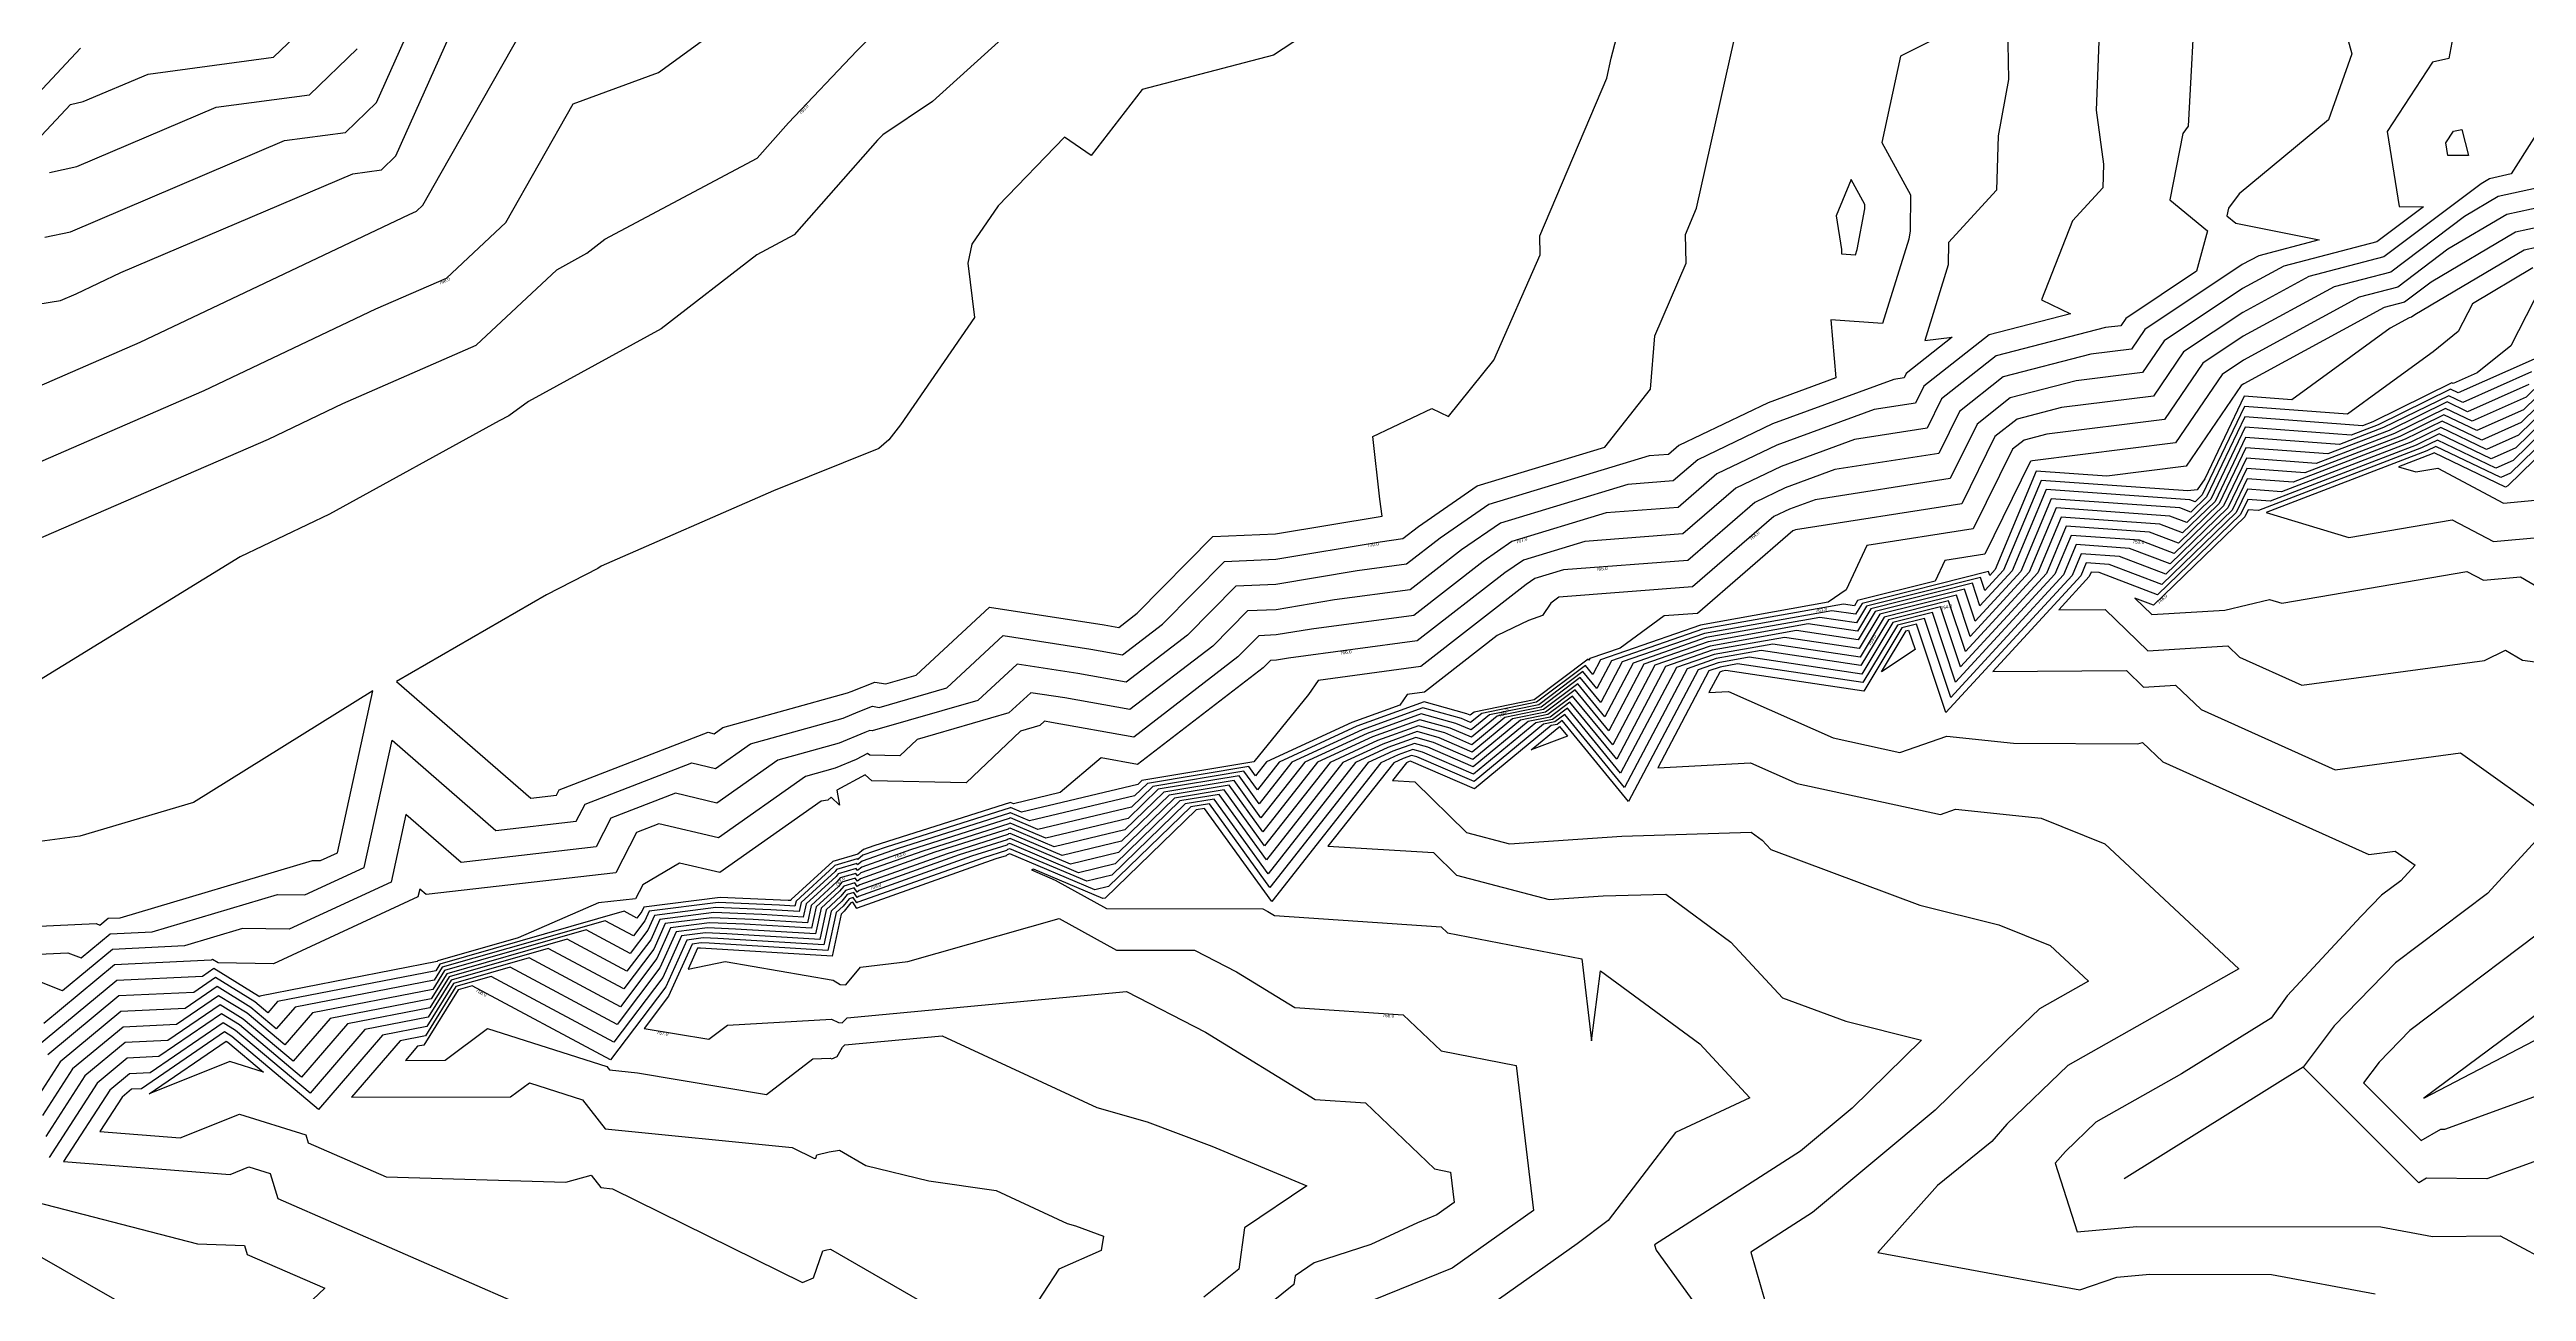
# Model space of a CAD drawing. Extents: x 1684434 to 1702565, y 997334 to 1000228.
# Drawn here: x 1700904.8 to 1701270.1, y 999385.8 to 999568.9 of the extents above; entities that cross this region are included whole.
import ezdxf

# ---------------------------------------------------------------- set-up
doc = ezdxf.new("R2010")
doc.units = 0
doc.layers.add('Default', color=7, linetype='Continuous')

msp = doc.modelspace()

# ---------------------------------------------------------------- linework, layer by layer
at = {"layer": 'Default'}
for points in [[(1700904.12, 999541.24), (1700907.93, 999542.03), (1700939.49, 999555.47), (1700948.46, 999556.67), (1700953.07, 999561.1), (1700962.12, 999581.42)], [(1701101.31, 999578.59), (1701085.34, 999568.05), (1701065.95, 999563.01), (1701058.47, 999553.28), (1701054.49, 999555.99), (1701044.74, 999545.86), (1701040.86, 999540.17), (1701040.27, 999537.38), (1701041.22, 999529.39), (1701030.33, 999513.54), (1701028.62, 999511.33), (1701027.11, 999510.07), (1701011.58, 999503.81), (1700986.18, 999492.73), (1700985.67, 999492.36), (1700978.12, 999488.5), (1700955.99, 999475.71), (1700975.82, 999458.49), (1700979.59, 999458.93), (1700980, 999459.73), (1701001.96, 999468.21), (1701002.83, 999468), (1701004.12, 999468.91), (1701022.5, 999474.01), (1701023.04, 999474.23), (1701026.54, 999475.62), (1701028.16, 999475.34), (1701032.62, 999476.62), (1701043.45, 999486.68), (1701060.36, 999484.06), (1701062.51, 999483.67), (1701065.25, 999485.78), (1701076.39, 999497.06), (1701085.65, 999497.46), (1701101.36, 999500.1), (1701101.04, 999502.6), (1701100, 999511.84), (1701108.68, 999515.98), (1701111.13, 999514.77), (1701117.84, 999523.1), (1701124.68, 999538.63), (1701124.62, 999541.41), (1701134.48, 999564.68), (1701135.15, 999567.64), (1701139.01, 999582.48)], [(1700897.91, 999505.69), (1700927.64, 999518.59), (1700952.97, 999530.64), (1700963.35, 999535.19), (1700972.12, 999543.4), (1700982.05, 999560.87), (1700994.65, 999565.53), (1701011.53, 999577.85)], [(1700899.74, 999530.8), (1700906.44, 999531.86), (1700908.73, 999532.86), (1700915.32, 999535.99), (1700949.55, 999550.57), (1700953.76, 999551.13), (1700955.92, 999553.2), (1700967.28, 999578.73)], [(1701240.96, 999580.61), (1701244.39, 999568.26), (1701240.92, 999558.52), (1701227.76, 999547.63), (1701226.16, 999545.51), (1701225.93, 999544.36), (1701227.24, 999543.3), (1701239.56, 999540.81), (1701230.65, 999538.49), (1701228.21, 999537.17), (1701213.86, 999527.6), (1701211.89, 999524.72), (1701205.87, 999523.96), (1701192.93, 999520.61), (1701186.49, 999515.53), (1701183.44, 999509.33), (1701168.11, 999506.94), (1701160.81, 999504.26), (1701156.31, 999502.11), (1701146.44, 999493.56), (1701128.11, 999492.15), (1701123.9, 999490.88), (1701122.62, 999490), (1701107.07, 999477.9), (1701091.92, 999475.87), (1701090.5, 999473.78), (1701082.44, 999463.84), (1701065.94, 999461.11), (1701065.34, 999460.53), (1701048.17, 999456.41), (1701046.55, 999457.1), (1701046.5, 999457.08), (1701046.48, 999457.06), (1701028.2, 999451.29), (1701024.79, 999450.08), (1701024.02, 999449.45), (1701023.95, 999449.55), (1701020.62, 999448.57), (1701020.5, 999448.43), (1701014.92, 999443.32), (1701014.76, 999442.59), (1701012.48, 999442.73), (1701003.42, 999443.11), (1700993.26, 999441.82), (1700992.62, 999440.41), (1700990.95, 999438.2), (1700986.78, 999440.43), (1700962.74, 999433.56), (1700961.56, 999431.66), (1700941.03, 999427.67), (1700938.27, 999424.47), (1700934.52, 999427.62), (1700929.53, 999430.71), (1700924.81, 999427.49), (1700915.36, 999427.04), (1700906.41, 999419.61), (1700903.29, 999414.8)], [(1701221.34, 999578.59), (1701220.24, 999557.58), (1701219.43, 999556.51), (1701217.51, 999546.71), (1701223.07, 999542.18), (1701221.45, 999536.21), (1701211.02, 999529.25), (1701210.28, 999528.17), (1701208.02, 999527.89), (1701191.9, 999523.72), (1701183.87, 999517.38), (1701181.74, 999513.05), (1701171.01, 999511.37), (1701160.19, 999507.4), (1701153.51, 999504.21), (1701145.72, 999497.46), (1701131.26, 999496.36), (1701122.2, 999493.61), (1701119.44, 999491.71), (1701106.54, 999481.68), (1701087.57, 999479.13), (1701085.76, 999478.83), (1701084.87, 999478.79), (1701083.79, 999477.7), (1701065.27, 999463.46), (1701059.9, 999464.42), (1701053.87, 999459.34), (1701046.97, 999457.68), (1701046.56, 999457.86), (1701046.55, 999457.85), (1701046.54, 999457.85), (1701026.4, 999451.48), (1701024.89, 999450.95), (1701024.03, 999450.25), (1701024.03, 999450.26), (1701020.35, 999449.18), (1701020.33, 999449.16), (1701014.18, 999443.53), (1701014.15, 999443.41), (1701013.77, 999443.43), (1701003.73, 999443.86), (1700992.46, 999442.42), (1700992.18, 999441.8), (1700991.44, 999440.82), (1700989.59, 999441.81), (1700962.4, 999434.03), (1700961.78, 999433.02), (1700938.44, 999428.49), (1700937.02, 999426.84), (1700935.09, 999428.46), (1700929.3, 999432.05), (1700926.09, 999429.85), (1700915.05, 999429.33), (1700904.58, 999420.65)], [(1700898.62, 999550.87), (1700907.93, 999560.81), (1700909.81, 999561.21), (1700919.35, 999565.27), (1700937.87, 999567.76), (1700947.38, 999576.89)], [(1700902.17, 999518.78), (1700918.19, 999525.72), (1700957.85, 999544.59), (1700958.95, 999545.07), (1700959.88, 999545.95), (1700962.6, 999550.72), (1700976.19, 999574.65)], [(1700902.51, 999496.45), (1700937.1, 999511.46), (1700948.1, 999516.69), (1700967.75, 999525.3), (1700979.62, 999536.41), (1700984.06, 999538.84), (1700986.74, 999540.92), (1701009.21, 999552.87), (1701013.82, 999558.1), (1701023.88, 999568.71), (1701031.05, 999575.9)], [(1701045.27, 999570.48), (1701035.03, 999561.21), (1701027.74, 999556.33), (1701027.21, 999555.8), (1701026.94, 999555.52), (1701014.62, 999541.55), (1701009.16, 999538.64), (1700995.02, 999527.7), (1700975.45, 999517), (1700972.54, 999514.86), (1700971.14, 999514.14), (1700946.14, 999500.36), (1700932.94, 999494.08), (1700901.42, 999474.72)], [(1701207.04, 999570.1), (1701206.64, 999559.95), (1701207.74, 999551.99), (1701207.65, 999548.51), (1701203.16, 999543.63), (1701198.61, 999531.98), (1701202.89, 999529.94), (1701190.87, 999526.83), (1701181.26, 999519.24), (1701180.04, 999516.76), (1701173.91, 999515.81), (1701159.56, 999510.54), (1701150.71, 999506.31), (1701145, 999501.37), (1701134.42, 999500.56), (1701120.5, 999496.34), (1701116.26, 999493.42), (1701106.01, 999485.45), (1701090.94, 999483.43), (1701085.74, 999482.56), (1701083.17, 999482.44), (1701080.08, 999479.32), (1701064.72, 999467.5), (1701052.62, 999469.67), (1701051.56, 999469.83), (1701050.88, 999469.2), (1701048.03, 999468.38), (1701040.02, 999460.75), (1701026.12, 999461.07), (1701025.14, 999461.96), (1701020.92, 999459.69), (1701021.32, 999457.48), (1701020.11, 999458.66), (1701019.63, 999458.21), (1701018.61, 999458.04), (1701003.69, 999447.52), (1700997.71, 999448.93), (1700992.31, 999445.72), (1700991.25, 999443.67), (1700985.8, 999443.04), (1700973.93, 999437.9), (1700962.07, 999434.51), (1700962, 999434.39), (1700935.86, 999429.32), (1700935.77, 999429.21), (1700935.65, 999429.31), (1700929.08, 999433.39), (1700927.37, 999432.22), (1700914.73, 999431.62), (1700902.76, 999421.69)], [(1701183.39, 999570.71), (1701177.79, 999567.9), (1701175.07, 999555.16), (1701179.27, 999547.45), (1701179.25, 999542.18), (1701179.02, 999540.91), (1701175.14, 999528.48), (1701167.53, 999529.01), (1701168.28, 999520.47), (1701158.3, 999516.81), (1701145.1, 999510.51), (1701143.57, 999509.18), (1701140.73, 999508.97), (1701117.09, 999501.81), (1701109.9, 999496.85), (1701104.96, 999493), (1701097.68, 999492.02), (1701085.7, 999490.01), (1701079.78, 999489.75), (1701072.67, 999482.55), (1701063.62, 999475.59), (1701056.49, 999476.86), (1701047.51, 999478.25), (1701041.75, 999472.91), (1701026.16, 999468.42), (1701025.82, 999468.48), (1701025.09, 999468.19), (1701021.28, 999466.6), (1701012.24, 999464.09), (1701003.26, 999457.76), (1700997.13, 999459.21), (1700987.6, 999455.53), (1700985.42, 999451.3), (1700965.53, 999449.01), (1700957.39, 999456.08), (1700955.2, 999446.1), (1700940.15, 999439.16), (1700933.3, 999439.26), (1700924.72, 999436.71), (1700914.11, 999436.2), (1700906.74, 999430.1), (1700903.38, 999431.4)], [(1701259.28, 999570.73), (1701258.66, 999567.56), (1701256.28, 999567.05), (1701249.59, 999556.82), (1701251.35, 999545.73), (1701254.95, 999545.71), (1701248.06, 999540.53), (1701234.35, 999536.97), (1701228.26, 999533.65), (1701216.7, 999525.95), (1701213.51, 999521.26), (1701203.72, 999520.03), (1701193.96, 999517.51), (1701189.1, 999513.67), (1701185.13, 999505.62), (1701165.21, 999502.51), (1701161.44, 999501.12), (1701159.12, 999500.02), (1701147.15, 999489.65), (1701127.44, 999488.14), (1701126.22, 999487.26), (1701125.03, 999485.45), (1701122.92, 999484.7), (1701118.32, 999482.47), (1701107.6, 999474.13), (1701105.07, 999473.79), (1701103.99, 999472.2), (1701096.88, 999469.63), (1701084.31, 999463.83), (1701082.7, 999461.78), (1701081.71, 999463.16), (1701066.74, 999460.67), (1701064.86, 999458.85), (1701049.37, 999455.14), (1701046.54, 999456.34), (1701046.46, 999456.31), (1701046.41, 999456.28), (1701030, 999451.09), (1701024.69, 999449.21), (1701024, 999448.65), (1701023.88, 999448.84), (1701020.88, 999447.96), (1701020.67, 999447.69), (1701015.66, 999443.11), (1701015.37, 999441.77), (1701011.18, 999442.02), (1701003.11, 999442.36), (1700994.05, 999441.21), (1700993.06, 999439.02), (1700990.47, 999435.59), (1700983.98, 999439.06), (1700963.07, 999433.08), (1700961.34, 999430.29), (1700943.61, 999426.85), (1700939.52, 999422.1), (1700933.96, 999426.77), (1700929.75, 999429.37), (1700923.53, 999425.12), (1700915.67, 999424.74), (1700908.23, 999418.57), (1700903.78, 999411.7)], [(1701193.61, 999572.45), (1701193.71, 999564.49), (1701192.2, 999556.18), (1701191.97, 999548.15), (1701184.88, 999540.44), (1701184.82, 999537.14), (1701181.4, 999526), (1701185.44, 999526.46), (1701178.65, 999521.1), (1701178.34, 999520.48), (1701176.81, 999520.24), (1701158.93, 999513.68), (1701147.9, 999508.41), (1701144.28, 999505.28), (1701137.57, 999504.76), (1701118.79, 999499.07), (1701113.08, 999495.13), (1701105.49, 999489.23), (1701094.31, 999487.73), (1701085.72, 999486.28), (1701081.48, 999486.1), (1701076.38, 999480.93), (1701064.17, 999471.55), (1701054.55, 999473.27), (1701049.53, 999474.04), (1701046.32, 999471.06), (1701032.76, 999467.15), (1701030.21, 999464.72), (1701025.79, 999464.82), (1701025.48, 999465.1), (1701023.79, 999464.19), (1701020.67, 999462.9), (1701016.31, 999461.69), (1701003.47, 999452.64), (1700994.71, 999454.71), (1700991.4, 999453.43), (1700988.33, 999447.48), (1700960.38, 999444.27), (1700959.42, 999445.1), (1700959.16, 999443.93), (1700937.84, 999434.09), (1700929.68, 999434.21), (1700928.85, 999434.73), (1700928.65, 999434.59), (1700914.42, 999433.91), (1700903.99, 999425.26)], [(1701147.73, 999545.49), (1701153.34, 999570.54)], [(1700896.06, 999554.87), (1700909.39, 999569.1)], [(1700904.82, 999550.77), (1700908.87, 999551.62), (1700929.42, 999560.37), (1700943.16, 999562.21), (1700950.22, 999568.99)], [(1701274.57, 999561.07), (1701267.89, 999550.54), (1701264.68, 999549.84), (1701263.44, 999549.11), (1701249.09, 999538.31), (1701238.04, 999535.44), (1701228.31, 999530.13), (1701219.55, 999524.29), (1701215.12, 999517.8), (1701201.56, 999516.1), (1701194.99, 999514.4), (1701191.71, 999511.81), (1701186.83, 999501.9), (1701162.31, 999498.07), (1701162.07, 999497.99), (1701161.92, 999497.92), (1701147.87, 999485.74), (1701142.94, 999485.37), (1701136.44, 999480.63), (1701131.99, 999479.09), (1701131.85, 999478.83), (1701131.72, 999478.99), (1701123.8, 999473), (1701114.91, 999471.2), (1701114.34, 999470.73), (1701113.87, 999470.93), (1701107.54, 999472.68), (1701097.64, 999469.11), (1701086.19, 999463.82), (1701082.96, 999459.72), (1701080.98, 999462.47), (1701067.54, 999460.24), (1701064.38, 999457.18), (1701050.57, 999453.87), (1701046.53, 999455.58), (1701046.41, 999455.54), (1701046.35, 999455.49), (1701031.8, 999450.9), (1701024.6, 999448.34), (1701023.99, 999447.85), (1701023.81, 999448.12), (1701021.15, 999447.35), (1701020.84, 999446.96), (1701016.4, 999442.89), (1701015.98, 999440.95), (1701009.89, 999441.32), (1701002.8, 999441.62), (1700994.85, 999440.6), (1700993.5, 999437.63), (1700989.98, 999432.98), (1700981.18, 999437.69), (1700963.4, 999432.6), (1700961.12, 999428.92), (1700946.19, 999426.02), (1700940.76, 999419.73), (1700933.4, 999425.92), (1700929.98, 999428.04), (1700922.25, 999422.75), (1700915.99, 999422.45), (1700910.05, 999417.53), (1700904.27, 999408.6)], [(1701261.59, 999553.26), (1701258.55, 999553.27), (1701258.25, 999555.12), (1701259.37, 999556.83), (1701260.6, 999557.09), (1701261.59, 999553.26)], [(1701278.82, 999550), (1701265.95, 999547.21), (1701260.99, 999544.27), (1701250.11, 999536.08), (1701241.74, 999533.91), (1701228.35, 999526.62), (1701222.39, 999522.64), (1701216.73, 999514.34), (1701199.41, 999512.17), (1701196.02, 999511.29), (1701194.33, 999509.96), (1701188.53, 999498.19), (1701172.84, 999495.74), (1701169.81, 999489.2), (1701167.12, 999487.39), (1701148.3, 999484.03), (1701133.58, 999478.92), (1701132.44, 999476.75), (1701131.34, 999478.08), (1701124.13, 999472.64), (1701116.05, 999471), (1701114.4, 999469.64), (1701113.05, 999470.23), (1701107.34, 999471.8), (1701098.4, 999468.58), (1701088.06, 999463.81), (1701083.23, 999457.66), (1701080.25, 999461.79), (1701068.34, 999459.81), (1701063.9, 999455.5), (1701051.78, 999452.6), (1701046.51, 999454.83), (1701046.36, 999454.77), (1701046.28, 999454.71), (1701033.6, 999450.7), (1701024.5, 999447.48), (1701023.98, 999447.05), (1701023.73, 999447.41), (1701021.42, 999446.74), (1701021.01, 999446.23), (1701017.14, 999442.68), (1701016.59, 999440.13), (1701008.59, 999440.61), (1701002.49, 999440.87), (1700995.64, 999440), (1700993.94, 999436.24), (1700989.5, 999430.37), (1700978.37, 999436.31), (1700963.74, 999432.13), (1700960.9, 999427.56), (1700948.77, 999425.2), (1700942.01, 999417.35), (1700932.83, 999425.07), (1700930.2, 999426.7), (1700920.97, 999420.38), (1700916.3, 999420.16), (1700911.87, 999416.49), (1700904.76, 999405.5)], [(1701170.53, 999549.74), (1701168.3, 999544.38), (1701169.09, 999539.41), (1701169.1, 999538.78), (1701171.18, 999538.63), (1701171.42, 999539.42), (1701172.54, 999545.42), (1701172.54, 999546.04), (1701170.53, 999549.74)], [(1700889.35, 999434.85), (1700907.53, 999435.69), (1700909.5, 999434.94), (1700913.79, 999438.5), (1700919.98, 999438.79), (1700938.46, 999444.28), (1700942.46, 999444.22), (1700951.24, 999448.27), (1700955.35, 999467.06), (1700970.67, 999453.75), (1700982.5, 999455.11), (1700983.8, 999457.63), (1700999.54, 999463.71), (1701003.05, 999462.88), (1701008.18, 999466.5), (1701021.89, 999470.3), (1701024.06, 999471.21), (1701026.18, 999472.05), (1701027.16, 999471.88), (1701037.18, 999474.77), (1701045.48, 999482.46), (1701058.42, 999480.46), (1701063.06, 999479.63), (1701068.96, 999484.16), (1701078.09, 999493.4), (1701085.67, 999493.74), (1701101.05, 999496.32), (1701104.43, 999496.77), (1701106.73, 999498.56), (1701115.39, 999504.54), (1701134.21, 999510.24), (1701140.93, 999518.8), (1701141.56, 999526.66), (1701146.18, 999537.4), (1701146.08, 999541.61), (1701147.73, 999545.49)], [(1701281.77, 999547.73), (1701267.23, 999544.58), (1701258.54, 999539.43), (1701251.14, 999533.86), (1701245.43, 999532.38), (1701228.4, 999523.1), (1701225.23, 999520.99), (1701218.34, 999510.89), (1701197.26, 999508.24), (1701197.05, 999508.19), (1701196.94, 999508.1), (1701190.23, 999494.47), (1701184.35, 999493.55), (1701182.93, 999490.5), (1701171.48, 999487.63), (1701171.03, 999486.88), (1701169.41, 999487.12), (1701148.59, 999483.41), (1701135.18, 999478.75), (1701133.02, 999474.67), (1701130.96, 999477.18), (1701124.47, 999472.28), (1701117.19, 999470.8), (1701114.47, 999468.55), (1701112.23, 999469.53), (1701107.13, 999470.93), (1701099.16, 999468.05), (1701089.94, 999463.8), (1701083.49, 999455.6), (1701079.52, 999461.1), (1701069.14, 999459.38), (1701063.42, 999453.83), (1701052.98, 999451.32), (1701046.5, 999454.07), (1701046.31, 999454), (1701046.21, 999453.92), (1701035.4, 999450.51), (1701024.41, 999446.61), (1701023.97, 999446.25), (1701023.66, 999446.7), (1701021.68, 999446.12), (1701021.18, 999445.49), (1701017.88, 999442.47), (1701017.2, 999439.31), (1701007.3, 999439.91), (1701002.17, 999440.12), (1700996.43, 999439.39), (1700994.38, 999434.85), (1700989.01, 999427.75), (1700975.57, 999434.94), (1700964.07, 999431.65), (1700960.69, 999426.19), (1700951.35, 999424.38), (1700943.26, 999414.98), (1700932.27, 999424.22), (1700930.43, 999425.36), (1700919.69, 999418.01), (1700916.61, 999417.87), (1700913.7, 999415.45), (1700906.87, 999404.9), (1700931.45, 999403.02), (1700934.23, 999404.13), (1700937.35, 999403.16), (1700938.49, 999399.44), (1700974.48, 999383.74)], [(1701279.41, 999544.31), (1701268.5, 999541.94), (1701256.09, 999534.59), (1701252.16, 999531.63), (1701249.13, 999530.85), (1701228.44, 999519.58), (1701228.07, 999519.33), (1701219.96, 999507.43), (1701208.25, 999505.96), (1701197.8, 999506.72), (1701191.75, 999492.21), (1701190.96, 999491.34), (1701190.78, 999491.9), (1701172.13, 999487.22), (1701171.17, 999485.62), (1701167.67, 999486.14), (1701148.88, 999482.79), (1701136.78, 999478.59), (1701133.61, 999472.59), (1701130.58, 999476.27), (1701124.8, 999471.91), (1701118.33, 999470.6), (1701114.53, 999467.47), (1701111.41, 999468.82), (1701106.93, 999470.06), (1701099.92, 999467.53), (1701091.81, 999463.79), (1701083.75, 999453.54), (1701078.79, 999460.41), (1701069.94, 999458.95), (1701062.94, 999452.15), (1701054.18, 999450.05), (1701046.49, 999453.31), (1701046.27, 999453.24), (1701046.15, 999453.14), (1701037.2, 999450.31), (1701024.31, 999445.74), (1701023.95, 999445.45), (1701023.58, 999445.99), (1701021.95, 999445.51), (1701021.35, 999444.76), (1701018.61, 999442.26), (1701017.8, 999438.49), (1701006, 999439.2), (1701001.86, 999439.38), (1700997.23, 999438.78), (1700994.82, 999433.46), (1700988.53, 999425.14), (1700972.77, 999433.57), (1700964.4, 999431.17), (1700960.47, 999424.82), (1700953.93, 999423.56), (1700944.51, 999412.61), (1700931.71, 999423.37), (1700930.65, 999424.02), (1700918.41, 999415.65), (1700916.93, 999415.57), (1700915.52, 999414.41), (1700912.22, 999409.32), (1700924.09, 999408.41), (1700932.83, 999411.89), (1700942.63, 999408.85), (1700942.99, 999407.66), (1700954.45, 999402.66), (1700980.95, 999401.88), (1700984.71, 999402.91), (1700986.14, 999401.08), (1700987.87, 999400.91), (1701015.86, 999387.09), (1701017.5, 999387.77), (1701018.85, 999391.76), (1701019.47, 999391.91), (1701020, 999392), (1701034.4, 999383.66)], [(1701277.05, 999540.89), (1701269.77, 999539.31), (1701253.64, 999529.76), (1701253.18, 999529.41), (1701252.83, 999529.32), (1701250.01, 999527.78), (1701235.54, 999517.25), (1701228.5, 999517.79), (1701222.67, 999505.59), (1701221.57, 999503.97), (1701220.19, 999503.8), (1701198.54, 999505.36), (1701193.01, 999492.11), (1701190.24, 999489.1), (1701189.6, 999491.04), (1701172.78, 999486.82), (1701171.3, 999484.36), (1701165.93, 999485.16), (1701149.17, 999482.17), (1701138.37, 999478.42), (1701134.19, 999470.5), (1701130.2, 999475.37), (1701125.14, 999471.55), (1701119.47, 999470.4), (1701114.6, 999466.38), (1701110.58, 999468.12), (1701106.72, 999469.18), (1701100.68, 999467), (1701093.69, 999463.78), (1701084.02, 999451.48), (1701078.07, 999459.73), (1701070.73, 999458.51), (1701062.46, 999450.47), (1701055.38, 999448.78), (1701046.48, 999452.55), (1701046.22, 999452.47), (1701046.08, 999452.35), (1701039, 999450.12), (1701024.21, 999444.87), (1701023.94, 999444.65), (1701023.51, 999445.28), (1701022.22, 999444.9), (1701021.52, 999444.03), (1701019.35, 999442.04), (1701018.41, 999437.67), (1701004.71, 999438.5), (1701001.55, 999438.63), (1700998.02, 999438.18), (1700995.26, 999432.07), (1700988.04, 999422.53), (1700969.96, 999432.19), (1700964.74, 999430.7), (1700960.25, 999423.46), (1700956.52, 999422.73), (1700949.34, 999414.4), (1700972.83, 999414.43), (1700975.61, 999416.52), (1700983.43, 999414.02), (1700986.77, 999409.75), (1701014.37, 999406.96), (1701017.66, 999405.34), (1701017.85, 999405.42), (1701018.01, 999405.89), (1701019.79, 999406.32), (1701021.32, 999406.57), (1701025.21, 999404.31), (1701034.49, 999402.06), (1701044.42, 999400.64), (1701054.91, 999395.79), (1701056.15, 999395.44), (1701060.25, 999393.89), (1701059.93, 999391.77), (1701053.68, 999389.03), (1701046.75, 999378.41)], [(1701271.05, 999536.68), (1701262.14, 999531.41), (1701260.06, 999527.31), (1701256.37, 999524.33), (1701248.98, 999518.94), (1701243.71, 999515.1), (1701228.55, 999516.27), (1701222.32, 999503.23), (1701221.25, 999502.19), (1701220.49, 999502.48), (1701199.28, 999504.01), (1701194.28, 999492.02), (1701189.53, 999486.85), (1701188.42, 999490.18), (1701173.43, 999486.42), (1701171.44, 999483.1), (1701164.2, 999484.18), (1701149.46, 999481.55), (1701139.97, 999478.25), (1701134.78, 999468.42), (1701129.82, 999474.47), (1701125.47, 999471.18), (1701120.6, 999470.2), (1701114.66, 999465.29), (1701109.76, 999467.41), (1701106.52, 999468.31), (1701101.44, 999466.48), (1701095.56, 999463.77), (1701084.28, 999449.42), (1701077.34, 999459.04), (1701071.53, 999458.08), (1701061.97, 999448.8), (1701056.59, 999447.51), (1701046.47, 999451.8), (1701046.17, 999451.7), (1701046.02, 999451.57), (1701040.8, 999449.92), (1701024.12, 999444.01), (1701023.93, 999443.85), (1701023.44, 999444.57), (1701022.48, 999444.29), (1701021.69, 999443.29), (1701020.09, 999441.83), (1701019.02, 999436.85), (1701003.41, 999437.79), (1701001.24, 999437.88), (1700998.82, 999437.57), (1700995.7, 999430.69), (1700987.56, 999419.92), (1700967.16, 999430.82), (1700965.07, 999430.22), (1700960.03, 999422.09), (1700959.1, 999421.91), (1700957.3, 999419.83), (1700963.17, 999419.84), (1700969.42, 999424.55), (1700987.02, 999418.92), (1700987.41, 999418.42), (1700991.54, 999418), (1701010.55, 999414.82), (1701017.38, 999420.04), (1701019.94, 999420.18), (1701020.18, 999420.07), (1701021, 999420.4), (1701021.79, 999421.76), (1701022.14, 999422.1), (1701036.45, 999423.45), (1701059.27, 999412.88), (1701066.72, 999410.79), (1701076.23, 999407.2), (1701090.24, 999401.34), (1701081.07, 999395.13), (1701080.2, 999389.05), (1701075.05, 999384.9)], [(1701272.32, 999534.05), (1701267.83, 999525.22), (1701262.86, 999521.21), (1701259.33, 999519.64), (1701259.14, 999519.73), (1701247.46, 999513.99), (1701245.96, 999513.41), (1701228.6, 999514.74), (1701222.95, 999502.91), (1701220.63, 999500.67), (1701219.01, 999501.29), (1701200.02, 999502.66), (1701195.54, 999491.92), (1701188.81, 999484.6), (1701187.25, 999489.31), (1701174.08, 999486.01), (1701171.58, 999481.84), (1701162.46, 999483.2), (1701149.76, 999480.93), (1701141.57, 999478.09), (1701135.36, 999466.34), (1701129.44, 999473.56), (1701125.81, 999470.82), (1701121.74, 999469.99), (1701114.73, 999464.2), (1701108.94, 999466.71), (1701106.31, 999467.44), (1701102.2, 999465.95), (1701097.44, 999463.75), (1701084.54, 999447.36), (1701076.61, 999458.36), (1701072.33, 999457.65), (1701061.49, 999447.12), (1701057.79, 999446.24), (1701046.46, 999451.04), (1701046.12, 999450.93), (1701045.95, 999450.79), (1701042.59, 999449.72), (1701024.02, 999443.14), (1701023.91, 999443.05), (1701023.36, 999443.85), (1701022.75, 999443.67), (1701021.86, 999442.56), (1701020.83, 999441.62), (1701019.63, 999436.03), (1701002.12, 999437.09), (1701000.93, 999437.14), (1700999.61, 999436.97), (1700996.13, 999429.3), (1700992.54, 999424.54), (1701002.08, 999422.95), (1701004.81, 999425.04), (1701020.13, 999425.9), (1701021.16, 999425.44), (1701021.71, 999425.36), (1701022.48, 999426.1), (1701063.64, 999429.97), (1701075.3, 999424), (1701091.46, 999414.06), (1701098.88, 999413.55), (1701109.09, 999403.82), (1701111.42, 999403.36), (1701111.97, 999398.86), (1701109.44, 999397.06), (1701106.55, 999395.89), (1701099.67, 999392.67), (1701091.34, 999389.97), (1701088.52, 999388.06), (1701088.33, 999386.77), (1701075.47, 999376.4)], [(1701271.25, 999523.25), (1701260.03, 999518.25), (1701258.9, 999518.79), (1701248.26, 999513.56), (1701244.25, 999512.02), (1701228.65, 999513.22), (1701223.57, 999502.58), (1701220.02, 999499.14), (1701217.52, 999500.09), (1701200.75, 999501.3), (1701196.8, 999491.83), (1701188.09, 999482.35), (1701186.07, 999488.45), (1701174.74, 999485.61), (1701171.71, 999480.58), (1701160.72, 999482.21), (1701150.05, 999480.31), (1701143.16, 999477.92), (1701135.95, 999464.26), (1701129.06, 999472.66), (1701126.14, 999470.46), (1701122.88, 999469.79), (1701114.79, 999463.11), (1701108.12, 999466.01), (1701106.11, 999466.56), (1701102.96, 999465.43), (1701099.31, 999463.74), (1701084.81, 999445.31), (1701075.88, 999457.67), (1701073.13, 999457.22), (1701061.01, 999445.45), (1701058.99, 999444.97), (1701046.44, 999450.28), (1701046.08, 999450.16), (1701045.89, 999450), (1701044.39, 999449.53), (1701023.92, 999442.27), (1701023.9, 999442.25), (1701023.29, 999443.14), (1701023.02, 999443.06), (1701022.03, 999441.83), (1701021.57, 999441.41), (1701020.24, 999435.21), (1701000.82, 999436.38), (1701000.62, 999436.39), (1701000.4, 999436.36), (1700999.01, 999433.29), (1701004.48, 999434.4), (1701020.4, 999431.68), (1701021.45, 999431.04), (1701022.26, 999430.97), (1701024.45, 999433.56), (1701031.41, 999434.42), (1701053.75, 999440.75), (1701062.18, 999436.09), (1701073.7, 999436.07), (1701079.9, 999432.89), (1701088.48, 999427.61), (1701104.47, 999426.53), (1701110.04, 999421.22), (1701121.11, 999419.07), (1701123.68, 999397.7), (1701111.7, 999389.18), (1701097.96, 999383.62)], [(1701270.86, 999521.38), (1701260.73, 999516.86), (1701258.66, 999517.85), (1701249.06, 999513.14), (1701242.55, 999510.64), (1701228.7, 999511.7), (1701224.2, 999502.26), (1701219.41, 999497.62), (1701216.03, 999498.9), (1701201.49, 999499.95), (1701198.07, 999491.73), (1701187.37, 999480.1), (1701184.89, 999487.59), (1701175.39, 999485.21), (1701171.85, 999479.31), (1701158.99, 999481.23), (1701150.34, 999479.69), (1701144.76, 999477.75), (1701136.53, 999462.18), (1701128.68, 999471.75), (1701126.48, 999470.09), (1701124.02, 999469.59), (1701114.85, 999462.03), (1701107.3, 999465.3), (1701105.9, 999465.69), (1701103.72, 999464.9), (1701101.19, 999463.73), (1701085.07, 999443.25), (1701075.15, 999456.99), (1701073.93, 999456.79), (1701060.53, 999443.77), (1701060.19, 999443.69), (1701049.95, 999448.03), (1701049.65, 999447.93), (1701053.13, 999446.41), (1701060.73, 999442.21), (1701083.77, 999442.16), (1701084.49, 999441.79), (1701085.5, 999441.17), (1701110.05, 999439.51), (1701110.98, 999438.63), (1701130.79, 999434.79), (1701132.25, 999422.73), (1701133.58, 999433.03), (1701148.21, 999422.25), (1701155.57, 999414.32), (1701144.63, 999409.17), (1701134.68, 999396.2), (1701130.11, 999392.79), (1701113.97, 999381.3)], [(1701270.47, 999519.51), (1701261.42, 999515.47), (1701258.42, 999516.92), (1701249.86, 999512.71), (1701240.84, 999509.25), (1701228.76, 999510.17), (1701224.82, 999501.94), (1701218.79, 999496.09), (1701214.54, 999497.71), (1701202.23, 999498.6), (1701199.33, 999491.64), (1701186.66, 999477.85), (1701183.72, 999486.73), (1701176.04, 999484.8), (1701171.98, 999478.05), (1701157.25, 999480.25), (1701150.63, 999479.07), (1701146.36, 999477.59), (1701137.12, 999460.09), (1701128.3, 999470.85), (1701126.81, 999469.73), (1701125.16, 999469.39), (1701114.92, 999460.94), (1701106.48, 999464.6), (1701105.7, 999464.81), (1701104.48, 999464.37), (1701103.06, 999463.72), (1701093.37, 999451.4), (1701108.95, 999450.47), (1701112.33, 999447.15), (1701125.98, 999443.53), (1701133.98, 999444.08), (1701143.19, 999444.35), (1701152.8, 999437.27), (1701160.42, 999429.07), (1701169.73, 999425.59), (1701180.92, 999422.79), (1701170.68, 999412.8), (1701163.04, 999406.42), (1701141.53, 999392.63), (1701141.76, 999391.83), (1701157.69, 999369.83)], [(1701274.65, 999522.09), (1701270.09, 999517.64), (1701262.12, 999514.09), (1701258.18, 999515.98), (1701250.66, 999512.28), (1701239.13, 999507.86), (1701228.81, 999508.65), (1701225.45, 999501.61), (1701218.18, 999494.57), (1701213.06, 999496.52), (1701202.97, 999497.24), (1701200.59, 999491.54), (1701185.94, 999475.61), (1701182.54, 999485.87), (1701176.69, 999484.4), (1701172.12, 999476.79), (1701155.51, 999479.27), (1701150.92, 999478.45), (1701147.96, 999477.42), (1701137.7, 999458.01), (1701127.91, 999469.94), (1701127.15, 999469.36), (1701126.29, 999469.19), (1701114.98, 999459.85), (1701105.66, 999463.9), (1701105.49, 999463.94), (1701105.24, 999463.85), (1701104.94, 999463.71), (1701102.89, 999461.11), (1701106.18, 999460.92), (1701113.78, 999453.45), (1701120.12, 999451.76), (1701136.7, 999452.91), (1701155.79, 999453.48), (1701157.39, 999452.3), (1701158.66, 999450.93), (1701180.68, 999442.71), (1701192.3, 999439.8), (1701199.88, 999436.77), (1701205.52, 999431.49), (1701198.31, 999427.43), (1701193.56, 999422.85), (1701182.92, 999412.48), (1701164.85, 999397.39), (1701155.75, 999391.55), (1701159.44, 999378.77)], [(1701275.56, 999521.48), (1701269.7, 999515.76), (1701262.82, 999512.7), (1701257.95, 999515.04), (1701251.45, 999511.85), (1701237.43, 999506.47), (1701228.86, 999507.13), (1701226.07, 999501.29), (1701217.56, 999493.04), (1701211.57, 999495.32), (1701203.71, 999495.89), (1701201.85, 999491.45), (1701185.22, 999473.36), (1701181.37, 999485.01), (1701177.34, 999484), (1701172.26, 999475.53), (1701153.78, 999478.29), (1701151.21, 999477.83), (1701149.55, 999477.25), (1701142, 999462.96), (1701155.7, 999463.72), (1701162.57, 999460.67), (1701183.71, 999456.11), (1701185.92, 999456.87), (1701198.53, 999455.55), (1701207.95, 999451.78), (1701227.72, 999433.31), (1701202.47, 999419.08), (1701193.48, 999410.42), (1701191.26, 999407.89), (1701183.27, 999401.36), (1701174.45, 999391.49), (1701204.26, 999386), (1701209.69, 999387.86), (1701214.56, 999388.28), (1701232.54, 999388.26), (1701247.83, 999385.38)], [(1701276.47, 999520.87), (1701269.32, 999513.89), (1701263.52, 999511.31), (1701257.71, 999514.11), (1701252.25, 999511.43), (1701235.72, 999505.08), (1701228.91, 999505.6), (1701226.7, 999500.96), (1701216.95, 999491.52), (1701210.08, 999494.13), (1701204.45, 999494.54), (1701203.12, 999491.35), (1701184.5, 999471.11), (1701180.19, 999484.14), (1701178, 999483.59), (1701172.39, 999474.27), (1701152.04, 999477.3), (1701151.5, 999477.21), (1701151.15, 999477.09), (1701149.56, 999474.08), (1701152.45, 999474.23), (1701167.9, 999467.37), (1701177.71, 999465.25), (1701184.65, 999467.63), (1701194.47, 999466.6), (1701212.83, 999466.51), (1701213.5, 999466.7), (1701216.49, 999463.85), (1701246.87, 999450.17), (1701250.75, 999450.7), (1701253.69, 999448.61), (1701251.59, 999446.33), (1701248.74, 999444.18), (1701245.73, 999441.08), (1701234.84, 999429.35), (1701232.45, 999426.07), (1701219.25, 999417.84), (1701206.62, 999410.72), (1701202.13, 999406.4), (1701200.6, 999404.65), (1701203.85, 999394.56), (1701212.67, 999395.32), (1701248.63, 999395.29), (1701256.27, 999393.85), (1701266.25, 999393.96), (1701293.21, 999379.5)], [(1701277.37, 999520.25), (1701268.93, 999512.02), (1701264.22, 999509.92), (1701257.47, 999513.17), (1701253.05, 999511), (1701234.01, 999503.69), (1701228.97, 999504.08), (1701227.32, 999500.64), (1701216.33, 999490), (1701208.59, 999492.94), (1701205.18, 999493.19), (1701204.38, 999491.26), (1701191.43, 999477.17), (1701211.15, 999477.31), (1701213.65, 999474.88), (1701218.37, 999475.17), (1701222.15, 999471.56), (1701241.93, 999462.66), (1701260.38, 999465.17), (1701274.31, 999455.23), (1701264.37, 999444.42), (1701250.82, 999434.2), (1701241.78, 999424.93), (1701237.18, 999418.84)], [(1701278.28, 999519.64), (1701268.54, 999510.15), (1701264.92, 999508.54), (1701257.23, 999512.24), (1701253.85, 999510.57), (1701232.3, 999502.3), (1701229.02, 999502.56), (1701227.95, 999500.32), (1701215.72, 999488.47), (1701207.11, 999491.75), (1701205.92, 999491.83), (1701205.64, 999491.16), (1701201.14, 999486.27), (1701207.99, 999486.31), (1701214.26, 999480.22), (1701226.06, 999480.96), (1701227.81, 999479.28), (1701237, 999475.15), (1701263.93, 999478.81), (1701267.03, 999480.32), (1701269.52, 999478.85), (1701271.4, 999478.61)], [(1701279.18, 999519.03), (1701268.16, 999508.28), (1701265.62, 999507.15), (1701256.99, 999511.3), (1701254.64, 999510.15), (1701230.6, 999500.91), (1701229.07, 999501.03), (1701228.58, 999499.99), (1701215.1, 999486.95), (1701212.38, 999487.98), (1701214.86, 999485.57), (1701225.63, 999486.24), (1701232.24, 999487.8), (1701234.03, 999487.26), (1701261.35, 999491.92), (1701263.78, 999490.64), (1701269.22, 999491.14), (1701275.52, 999487.44)], [(1701280.09, 999518.42), (1701267.77, 999506.41), (1701266.32, 999505.76), (1701256.75, 999510.36), (1701255.44, 999509.72), (1701231.71, 999500.61), (1701243.92, 999496.93), (1701259.19, 999499.53), (1701265.27, 999496.33), (1701278.86, 999497.59)], [(1701280.99, 999517.81), (1701267.38, 999504.54), (1701267.02, 999504.37), (1701256.52, 999509.43), (1701256.24, 999509.29), (1701251.24, 999507.37), (1701253.81, 999506.6), (1701257.03, 999507.15), (1701266.76, 999502.02), (1701277.61, 999503.02)], [(1701179.96, 999480.41), (1701175.01, 999477.14), (1701178.65, 999483.19), (1701179.01, 999483.28), (1701179.96, 999480.41)], [(1700884.41, 999438.72), (1700911.69, 999439.99), (1700912.25, 999439.77), (1700913.48, 999440.79), (1700915.25, 999440.87), (1700943.63, 999449.3), (1700944.77, 999449.28), (1700947.28, 999450.44), (1700952.5, 999474.33)], [(1700952.5, 999474.33), (1700926.08, 999457.85), (1700909.31, 999452.87), (1700892.3, 999450.65)], [(1701128.68, 999467.64), (1701123.33, 999465.6), (1701127.43, 999468.99), (1701127.49, 999469), (1701127.53, 999469.04), (1701128.68, 999467.64)], [(1701277.14, 999442.51), (1701252.9, 999424.22), (1701248.38, 999419.58), (1701246.08, 999416.54), (1701254.61, 999408.01), (1701257.51, 999409.68), (1701258.07, 999409.68), (1701279.84, 999417.58)], [(1701287.05, 999438.03), (1701254.99, 999414.24), (1701279.4, 999426.97)], [(1700931.42, 999419.65), (1700919.52, 999414.91), (1700930.88, 999422.68), (1700931.14, 999422.52), (1700936.39, 999418.11), (1700931.42, 999419.65)], [(1701330.4, 999380.58), (1701314.61, 999388.44), (1701309.32, 999390.63), (1701299.82, 999391.02), (1701279.1, 999402.49), (1701273.25, 999402.42), (1701273.5, 999405.72), (1701264.29, 999402.38), (1701255.4, 999402.46), (1701254.24, 999401.79), (1701237.18, 999418.84), (1701210.78, 999402.37)], [(1700900.06, 999399.66), (1700926.63, 999392.77), (1700933.58, 999392.55), (1700933.99, 999391.21), (1700945.44, 999386.22), (1700941.07, 999382.1)], [(1700902.68, 999391.36), (1700922.13, 999380.19)]]:
    msp.add_lwpolyline(points, dxfattribs=at)

# ---------------------------------------------------------------- texts
for s, rotation, p in [(' 769.0', 46.5077, (1701015.49, 999559.13)), (' 768.0', 23.6518, (1700962.18, 999534.13)), (' 767.0', 16.8501, (1701120.99, 999495.97)), (' 764.0', 40.9017, (1701155.62, 999496.32)), (' 770.0', 9.538, (1701099, 999495.47)), (' 753.0', 355.8712, (1701211.82, 999496.1)), (' 765.0', 4.3772, (1701132.71, 999492)), (' 761.0', 10.1214, (1701165.15, 999485.86)), (' 754.0', 14.0777, (1701183.62, 999486.19)), (' 748.0', 44.0792, (1701215.81, 999486.94)), (' 755.0', 59.0055, (1701173.3, 999480.76)), (' 766.0', 7.6394, (1701094.98, 999479.62)), (' 760.0', 39.5452, (1701118.63, 999470.2)), (' 763.0', 19.5246, (1701029.32, 999449.49)), (' 762.0', 42.4574, (1701020.78, 999445.34)), (' 759.0', 19.5246, (1701025.74, 999444.89)), (' 758.0', 331.8725, (1700967.45, 999430.1)), (' 757.0', 350.4979, (1700994.16, 999423.77)), (' 756.0', 356.1357, (1701101.21, 999426.25))]:
    msp.add_text(s, height=0.5, rotation=rotation, dxfattribs=at).set_placement(p)

doc.saveas('drawing.dxf')
